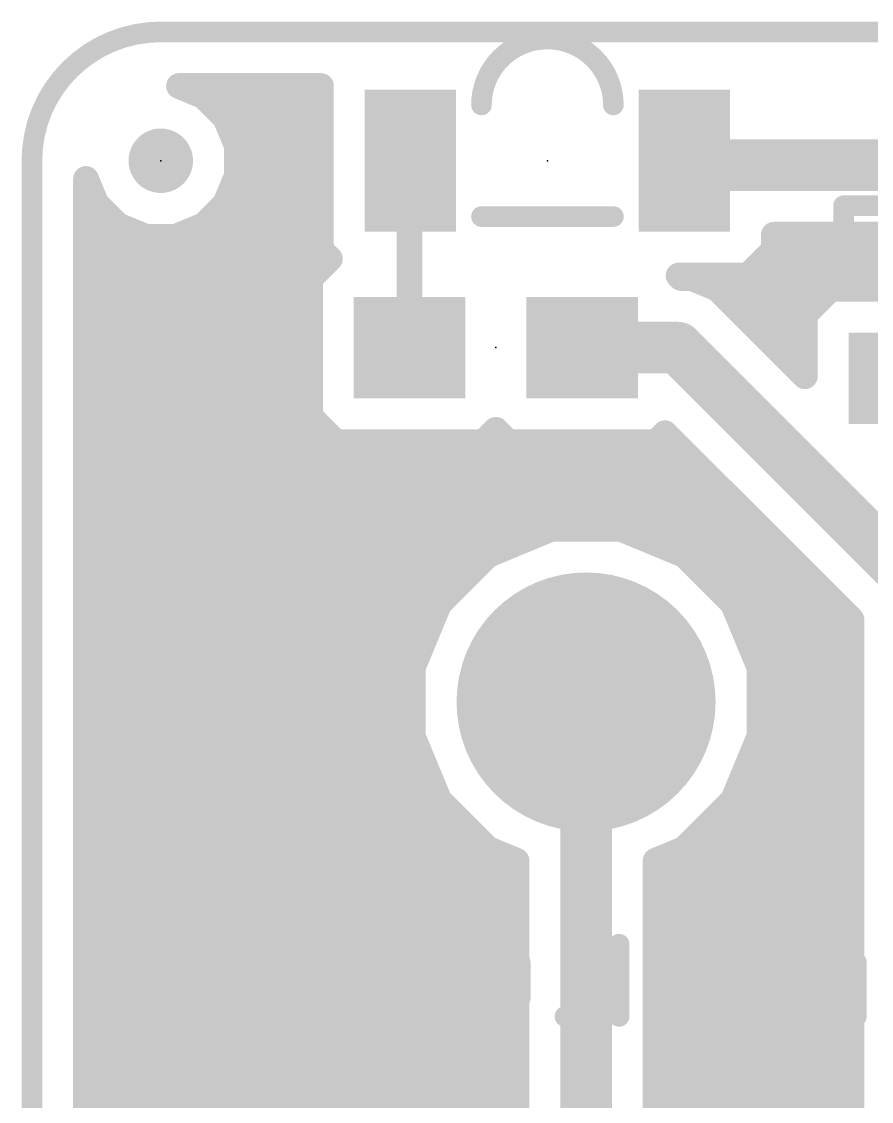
# Model space of a CAD drawing. Extents: x -16.5 to 33.1, y -17.8 to 72.5.
# Drawn here: x -0.1 to 8.27, y 46.61 to 57.25 of the extents above; entities that cross this region are included whole.
import ezdxf

# ---------------------------------------------------------------- set-up
doc = ezdxf.new("R2010")
doc.units = 0
for name, color, linetype in [('1', 22, 'CONTINUOUS'), ('17', 82, 'CONTINUOUS'), ('20', 7, 'CONTINUOUS'), ('21', 7, 'CONTINUOUS'), ('23', 7, 'CONTINUOUS')]:
    doc.layers.add(name, color=color, linetype=linetype)

# ---------------------------------------------------------------- blocks, each defined once
blk = doc.blocks.new('ROUNDP')
at = {"const_width": 0.5}
blk.add_lwpolyline([(0, -0.25, 1), (0, 0.25, 1), (0, -0.25)], format="xyb", dxfattribs=at)
blk = doc.blocks.new('RECT')
blk.add_solid([(-0.5, -0.5), (0.5, -0.5), (-0.5, 0.5), (0.5, 0.5)])
blk = doc.blocks.new('PIE')
at = {"const_width": 0.5}
blk.add_lwpolyline([(0, -0.25, 1), (0, 0.25, 1), (0, -0.25)], format="xyb", dxfattribs=at)

msp = doc.modelspace()

# ---------------------------------------------------------------- linework, layer by layer
at = {"layer": '1'}
for points, const_width in [([(1.6944, 56.5152), (1.4497, 56.6166)], 0.254), ([(1.4497, 56.6166), (2.8482, 56.6166)], 0.254), ([(2.8482, 56.6166), (2.8482, 55.0011)], 0.254), ([(1.9052, 56.3044), (1.6944, 56.5152)], 0.254), ([(1.8217, 56.388), (2.8482, 56.388)], 0.254), ([(2.0193, 56.029), (1.9052, 56.3044)], 0.254), ([(1.9758, 56.134), (2.8482, 56.134)], 0.254), ([(2.0193, 55.731), (2.0193, 56.029)], 0.254), ([(6.43, 55.88), (6.43, 55.837)], 0.508), ([(6.43, 55.837), (9.398, 55.837)], 0.508), ([(2.0193, 55.88), (2.8482, 55.88)], 0.254), ([(3.722, 55.872), (3.73, 55.88)], 0.254), ([(3.722, 54.0385), (3.722, 55.872)], 0.254), ([(0.5334, 42.6818), (0.5334, 55.7003)], 0.254), ([(0.5334, 55.7003), (0.6348, 55.4556)], 0.254), ([(1.9052, 55.4556), (2.0193, 55.731)], 0.254), ([(0.5334, 55.626), (0.5642, 55.626)], 0.254), ([(1.9758, 55.626), (2.8482, 55.626)], 0.254), ([(0.6348, 55.4556), (0.8456, 55.2448)], 0.254), ([(1.6944, 55.2448), (1.9052, 55.4556)], 0.254), ([(0.5334, 55.372), (0.7183, 55.372)], 0.254), ([(1.8217, 55.372), (2.8482, 55.372)], 0.254), ([(0.8456, 55.2448), (1.121, 55.1307)], 0.254), ([(1.419, 55.1307), (1.6944, 55.2448)], 0.254), ([(0.5334, 55.118), (2.8482, 55.118)], 0.254), ([(1.121, 55.1307), (1.419, 55.1307)], 0.254), ([(7.3118, 55.0011), (7.3118, 55.1512)], 0.254), ([(7.3118, 55.1512), (8.6231, 55.1512)], 0.254), ([(7.3118, 55.118), (8.6563, 55.118)], 0.254), ([(2.9361, 54.9132), (2.7402, 54.7174)], 0.254), ([(2.8482, 55.0011), (2.9361, 54.9132)], 0.254), ([(7.0589, 54.7482), (7.3118, 55.0011)], 0.254), ([(0.5334, 54.864), (2.8868, 54.864)], 0.254), ([(7.1747, 54.864), (10.7442, 54.864)], 0.254), ([(2.7402, 54.7174), (2.7402, 53.3596)], 0.254), ([(6.3969, 54.7243), (6.373, 54.7482)], 0.254), ([(6.373, 54.7482), (7.0589, 54.7482)], 0.254), ([(6.501, 54.7243), (6.3969, 54.7243)], 0.254), ([(6.7531, 54.6199), (6.501, 54.7243)], 0.254), ([(0.5334, 54.61), (2.7402, 54.61)], 0.254), ([(6.946, 54.427), (6.7531, 54.6199)], 0.254), ([(6.7629, 54.61), (7.8603, 54.61)], 0.254), ([(7.8691, 54.6188), (7.6162, 54.3659)], 0.254), ([(9.0269, 54.6188), (7.8691, 54.6188)], 0.254), ([(7.6162, 53.7567), (6.946, 54.427)], 0.254), ([(6.946, 54.427), (6.946, 54.427)], 0.254), ([(7.6162, 54.3659), (7.6162, 53.7567)], 0.254), ([(0.5334, 54.356), (2.7402, 54.356)], 0.254), ([(7.0169, 54.356), (7.6162, 54.356)], 0.254), ([(6.3646, 54.0385), (5.422, 54.0385)], 0.508), ([(6.3646, 54.0385), (8.763, 51.6401)], 0.508), ([(0.5334, 54.102), (2.7402, 54.102)], 0.254), ([(7.2709, 54.102), (7.6162, 54.102)], 0.254), ([(0.5334, 53.848), (2.7402, 53.848)], 0.254), ([(7.5249, 53.848), (7.6162, 53.848)], 0.254), ([(0.5334, 53.594), (2.7402, 53.594)], 0.254), ([(0.5334, 53.34), (2.7598, 53.34)], 0.254), ([(2.7402, 53.3596), (2.9931, 53.1067)], 0.254), ([(4.4509, 53.1067), (4.572, 53.2278)], 0.254), ([(4.572, 53.2278), (4.6931, 53.1067)], 0.254), ([(6.1509, 53.1067), (6.2387, 53.1945)], 0.254), ([(6.2387, 53.1945), (8.0772, 51.356)], 0.254), ([(2.9931, 53.1067), (4.4509, 53.1067)], 0.254), ([(4.6931, 53.1067), (6.1509, 53.1067)], 0.254), ([(0.5334, 53.086), (6.3472, 53.086)], 0.254), ([(0.5334, 52.832), (6.6012, 52.832)], 0.254), ([(0.5334, 52.578), (6.8552, 52.578)], 0.254), ([(0.5334, 52.324), (7.1092, 52.324)], 0.254), ([(5.1212, 52.2541), (4.4934, 51.9941)], 0.254), ([(5.8008, 52.2541), (5.1212, 52.2541)], 0.254), ([(6.4286, 51.9941), (5.8008, 52.2541)], 0.254), ([(0.5334, 52.07), (4.6767, 52.07)], 0.254), ([(6.2453, 52.07), (7.3632, 52.07)], 0.254), ([(4.4934, 51.9941), (4.0129, 51.5136)], 0.254), ([(6.9091, 51.5136), (6.4286, 51.9941)], 0.254), ([(0.5334, 51.816), (4.3153, 51.816)], 0.254), ([(6.6067, 51.816), (7.6172, 51.816)], 0.254), ([(0.5334, 51.562), (4.0613, 51.562)], 0.254), ([(4.0129, 51.5136), (3.7529, 50.8858)], 0.254), ([(6.8607, 51.562), (7.8712, 51.562)], 0.254), ([(7.1691, 50.8858), (6.9091, 51.5136)], 0.254), ([(0.5334, 51.308), (3.9277, 51.308)], 0.254), ([(6.9943, 51.308), (8.0772, 51.308)], 0.254), ([(8.0772, 51.356), (8.0772, 41.2021)], 0.254), ([(0.5334, 51.054), (3.8225, 51.054)], 0.254), ([(7.0995, 51.054), (8.0772, 51.054)], 0.254), ([(3.7529, 50.8858), (3.7529, 50.2062)], 0.254), ([(7.1691, 50.2062), (7.1691, 50.8858)], 0.254), ([(0.5334, 50.8), (3.7529, 50.8)], 0.254), ([(7.1691, 50.8), (8.0772, 50.8)], 0.254), ([(5.461, 50.546), (5.461, 38.2929)], 0.508), ([(0.5334, 50.546), (3.7529, 50.546)], 0.254), ([(7.1691, 50.546), (8.0772, 50.546)], 0.254), ([(0.5334, 50.292), (3.7529, 50.292)], 0.254), ([(7.1691, 50.292), (8.0772, 50.292)], 0.254), ([(3.7529, 50.2062), (4.0129, 49.5784)], 0.254), ([(6.9091, 49.5784), (7.1691, 50.2062)], 0.254), ([(0.5334, 50.038), (3.8225, 50.038)], 0.254), ([(7.0995, 50.038), (8.0772, 50.038)], 0.254), ([(0.5334, 49.784), (3.9277, 49.784)], 0.254), ([(6.9943, 49.784), (8.0772, 49.784)], 0.254), ([(4.0129, 49.5784), (4.4934, 49.0979)], 0.254), ([(6.4286, 49.0979), (6.9091, 49.5784)], 0.254), ([(0.5334, 49.53), (4.0613, 49.53)], 0.254), ([(6.8607, 49.53), (8.0772, 49.53)], 0.254), ([(0.5334, 49.276), (4.3153, 49.276)], 0.254), ([(6.6067, 49.276), (8.0772, 49.276)], 0.254), ([(4.4934, 49.0979), (4.7752, 48.9812)], 0.254), ([(6.1468, 48.9812), (6.4286, 49.0979)], 0.254), ([(0.5334, 49.022), (4.6766, 49.022)], 0.254), ([(4.7752, 48.9812), (4.7752, 44.4908)], 0.254), ([(6.1468, 44.4908), (6.1468, 48.9812)], 0.254), ([(6.2453, 49.022), (8.0772, 49.022)], 0.254), ([(0.5334, 48.768), (4.7752, 48.768)], 0.254), ([(6.1468, 48.768), (8.0772, 48.768)], 0.254), ([(0.5334, 48.514), (4.7752, 48.514)], 0.254), ([(6.1468, 48.514), (8.0772, 48.514)], 0.254), ([(0.5334, 48.26), (4.7752, 48.26)], 0.254), ([(6.1468, 48.26), (8.0772, 48.26)], 0.254), ([(0.5334, 48.006), (4.7752, 48.006)], 0.254), ([(6.1468, 48.006), (8.0772, 48.006)], 0.254), ([(0.5334, 47.752), (4.7752, 47.752)], 0.254), ([(6.1468, 47.752), (8.0772, 47.752)], 0.254), ([(0.5334, 47.498), (4.7752, 47.498)], 0.254), ([(6.1468, 47.498), (8.0772, 47.498)], 0.254), ([(0.5334, 47.244), (4.7752, 47.244)], 0.254), ([(6.1468, 47.244), (8.0772, 47.244)], 0.254), ([(0.5334, 46.99), (4.7752, 46.99)], 0.254), ([(6.1468, 46.99), (8.0772, 46.99)], 0.254), ([(0.5334, 46.736), (4.7752, 46.736)], 0.254), ([(6.1468, 46.736), (8.0772, 46.736)], 0.254), ([(0.5334, 46.482), (4.7752, 46.482)], 0.254), ([(6.1468, 46.482), (8.0772, 46.482)], 0.254)]:
    msp.add_lwpolyline(points, dxfattribs=dict(at, const_width=const_width))
for points, const_width in [([(1.474, 56.6753, 1), (1.4254, 56.5579)], 0.127), ([(1.4497, 56.6801, 1), (1.4497, 56.5531)], 0.127), ([(2.9117, 56.6166, 1), (2.7847, 56.6166)], 0.127), ([(2.8482, 56.5531, 1), (2.8482, 56.6801)], 0.127), ([(1.7393, 56.5601, 1), (1.6495, 56.4703)], 0.127), ([(1.6701, 56.4566, 1), (1.7187, 56.5739)], 0.127), ([(1.8217, 56.4515, 1), (1.8217, 56.3245)], 0.127), ([(2.8482, 56.3245, 1), (2.8482, 56.4515)], 0.127), ([(1.9639, 56.3287, 1), (1.8466, 56.2801)], 0.127), ([(1.8603, 56.2595, 1), (1.9501, 56.3493)], 0.127), ([(1.9758, 56.1975, 1), (1.9758, 56.0705)], 0.127), ([(2.8482, 56.0705, 1), (2.8482, 56.1975)], 0.127), ([(2.0828, 56.029, 1), (1.9558, 56.029)], 0.127), ([(1.9606, 56.0047, 1), (2.078, 56.0533)], 0.127), ([(6.557, 55.88, 1), (6.303, 55.88)], 0.254), ([(6.43, 55.964, 1), (6.43, 55.71)], 0.254), ([(2.0193, 55.9435, 1), (2.0193, 55.8165)], 0.127), ([(2.8482, 55.8165, 1), (2.8482, 55.9435)], 0.127), ([(3.7855, 55.872, 1), (3.6585, 55.872)], 0.127), ([(3.6771, 55.9169, 1), (3.7669, 55.8271)], 0.127), ([(3.7749, 55.8351, 1), (3.6851, 55.9249)], 0.127), ([(6.303, 55.837, 1), (6.557, 55.837)], 0.254), ([(0.5969, 55.7003, 1), (0.4699, 55.7003)], 0.127), ([(0.5921, 55.7246, 1), (0.4747, 55.676)], 0.127), ([(1.9558, 55.731, 1), (2.0828, 55.731)], 0.127), ([(2.078, 55.7067, 1), (1.9606, 55.7553)], 0.127), ([(0.5334, 55.6895, 1), (0.5334, 55.5625)], 0.127), ([(0.5642, 55.5625, 1), (0.5642, 55.6895)], 0.127), ([(1.9758, 55.6895, 1), (1.9758, 55.5625)], 0.127), ([(2.8482, 55.5625, 1), (2.8482, 55.6895)], 0.127), ([(0.6797, 55.5005, 1), (0.5899, 55.4107)], 0.127), ([(1.9501, 55.4107, 1), (1.8603, 55.5005)], 0.127), ([(0.5334, 55.4355, 1), (0.5334, 55.3085)], 0.127), ([(0.5761, 55.4313, 1), (0.6934, 55.4799)], 0.127), ([(0.7183, 55.3085, 1), (0.7183, 55.4355)], 0.127), ([(1.8217, 55.4355, 1), (1.8217, 55.3085)], 0.127), ([(1.8466, 55.4799, 1), (1.9639, 55.4313)], 0.127), ([(2.8482, 55.3085, 1), (2.8482, 55.4355)], 0.127), ([(0.8699, 55.3034, 1), (0.8213, 55.1861)], 0.127), ([(0.8007, 55.1999, 1), (0.8905, 55.2897)], 0.127), ([(1.6495, 55.2897, 1), (1.7393, 55.1999)], 0.127), ([(1.7187, 55.1861, 1), (1.6701, 55.3034)], 0.127), ([(0.5334, 55.1815, 1), (0.5334, 55.0545)], 0.127), ([(1.121, 55.1942, 1), (1.121, 55.0672)], 0.127), ([(1.0967, 55.072, 1), (1.1453, 55.1894)], 0.127), ([(1.3947, 55.1894, 1), (1.4433, 55.072)], 0.127), ([(1.419, 55.0672, 1), (1.419, 55.1942)], 0.127), ([(2.8482, 55.0545, 1), (2.8482, 55.1815)], 0.127), ([(7.3753, 55.1512, 1), (7.2483, 55.1512)], 0.127), ([(7.3118, 55.2147, 1), (7.3118, 55.0877)], 0.127), ([(7.3118, 55.1815, 1), (7.3118, 55.0545)], 0.127), ([(2.8931, 55.046, 1), (2.8033, 54.9562)], 0.127), ([(2.7847, 55.0011, 1), (2.9117, 55.0011)], 0.127), ([(2.981, 54.8683, 1), (2.8912, 54.9581)], 0.127), ([(7.2483, 55.0011, 1), (7.3753, 55.0011)], 0.127), ([(7.3567, 54.9562, 1), (7.2669, 55.046)], 0.127), ([(0.5334, 54.9275, 1), (0.5334, 54.8005)], 0.127), ([(2.8868, 54.8005, 1), (2.8868, 54.9275)], 0.127), ([(2.8912, 54.8683, 1), (2.981, 54.9581)], 0.127), ([(7.1747, 54.9275, 1), (7.1747, 54.8005)], 0.127), ([(2.8037, 54.7174, 1), (2.6767, 54.7174)], 0.127), ([(2.6953, 54.7623, 1), (2.7851, 54.6725)], 0.127), ([(6.4179, 54.7931, 1), (6.328, 54.7033)], 0.127), ([(6.373, 54.8117, 1), (6.373, 54.6847)], 0.127), ([(6.3969, 54.7878, 1), (6.3969, 54.6608)], 0.127), ([(6.352, 54.6794, 1), (6.4418, 54.7692)], 0.127), ([(6.5253, 54.783, 1), (6.4767, 54.6656)], 0.127), ([(6.501, 54.6608, 1), (6.501, 54.7878)], 0.127), ([(7.014, 54.7931, 1), (7.1038, 54.7033)], 0.127), ([(7.0589, 54.6847, 1), (7.0589, 54.8117)], 0.127), ([(0.5334, 54.6735, 1), (0.5334, 54.5465)], 0.127), ([(2.7402, 54.5465, 1), (2.7402, 54.6735)], 0.127), ([(6.798, 54.6648, 1), (6.7082, 54.575)], 0.127), ([(6.7629, 54.6735, 1), (6.7629, 54.5465)], 0.127), ([(6.7288, 54.5612, 1), (6.7774, 54.6786)], 0.127), ([(7.8691, 54.6823, 1), (7.8691, 54.5553)], 0.127), ([(7.914, 54.5739, 1), (7.8242, 54.6637)], 0.127), ([(7.8603, 54.5465, 1), (7.8603, 54.6735)], 0.127), ([(6.9909, 54.4719, 1), (6.9011, 54.3821)], 0.127), ([(7.0095, 54.427, 1), (6.8825, 54.427)], 0.127), ([(6.8825, 54.427, 1), (7.0095, 54.427)], 0.127), ([(6.9011, 54.3821, 1), (6.9909, 54.4719)], 0.127), ([(7.6797, 54.3659, 1), (7.5527, 54.3659)], 0.127), ([(0.5334, 54.4195, 1), (0.5334, 54.2925)], 0.127), ([(2.7402, 54.2925, 1), (2.7402, 54.4195)], 0.127), ([(7.0169, 54.4195, 1), (7.0169, 54.2925)], 0.127), ([(7.5713, 54.4108, 1), (7.6611, 54.321)], 0.127), ([(7.6162, 54.2925, 1), (7.6162, 54.4195)], 0.127), ([(5.422, 54.1655, 1), (5.422, 53.9115)], 0.254), ([(6.4544, 54.1283, 1), (6.2748, 53.9487)], 0.254), ([(6.3646, 53.9115, 1), (6.3646, 54.1655)], 0.254), ([(0.5334, 54.1655, 1), (0.5334, 54.0385)], 0.127), ([(2.7402, 54.0385, 1), (2.7402, 54.1655)], 0.127), ([(7.2709, 54.1655, 1), (7.2709, 54.0385)], 0.127), ([(7.6162, 54.0385, 1), (7.6162, 54.1655)], 0.127), ([(3.6585, 54.0385, 1), (3.7855, 54.0385)], 0.127), ([(0.5334, 53.9115, 1), (0.5334, 53.7845)], 0.127), ([(2.7402, 53.7845, 1), (2.7402, 53.9115)], 0.127), ([(7.5249, 53.9115, 1), (7.5249, 53.7845)], 0.127), ([(7.6162, 53.7845, 1), (7.6162, 53.9115)], 0.127), ([(7.5713, 53.7118, 1), (7.6611, 53.8016)], 0.127), ([(7.5527, 53.7567, 1), (7.6797, 53.7567)], 0.127), ([(0.5334, 53.6575, 1), (0.5334, 53.5305)], 0.127), ([(2.7402, 53.5305, 1), (2.7402, 53.6575)], 0.127), ([(0.5334, 53.4035, 1), (0.5334, 53.2765)], 0.127), ([(2.7851, 53.4045, 1), (2.6953, 53.3147)], 0.127), ([(2.7598, 53.2765, 1), (2.7598, 53.4035)], 0.127), ([(2.6767, 53.3596, 1), (2.8037, 53.3596)], 0.127), ([(4.6169, 53.2727, 1), (4.5271, 53.1829)], 0.127), ([(4.6169, 53.1829, 1), (4.5271, 53.2727)], 0.127), ([(6.2836, 53.2394, 1), (6.1938, 53.1496)], 0.127), ([(6.2836, 53.1496, 1), (6.1938, 53.2394)], 0.127), ([(2.9931, 53.1702, 1), (2.9931, 53.0432)], 0.127), ([(2.9482, 53.0618, 1), (3.038, 53.1516)], 0.127), ([(4.406, 53.1516, 1), (4.4958, 53.0618)], 0.127), ([(4.4509, 53.0432, 1), (4.4509, 53.1702)], 0.127), ([(4.6931, 53.1702, 1), (4.6931, 53.0432)], 0.127), ([(4.6482, 53.0618, 1), (4.738, 53.1516)], 0.127), ([(6.106, 53.1516, 1), (6.1958, 53.0618)], 0.127), ([(6.1509, 53.0432, 1), (6.1509, 53.1702)], 0.127), ([(0.5334, 53.1495, 1), (0.5334, 53.0225)], 0.127), ([(6.3472, 53.0225, 1), (6.3472, 53.1495)], 0.127), ([(0.5334, 52.8955, 1), (0.5334, 52.7685)], 0.127), ([(6.6012, 52.7685, 1), (6.6012, 52.8955)], 0.127), ([(0.5334, 52.6415, 1), (0.5334, 52.5145)], 0.127), ([(6.8552, 52.5145, 1), (6.8552, 52.6415)], 0.127), ([(0.5334, 52.3875, 1), (0.5334, 52.2605)], 0.127), ([(5.1212, 52.3176, 1), (5.1212, 52.1906)], 0.127), ([(5.1455, 52.1955, 1), (5.0969, 52.3128)], 0.127), ([(5.8251, 52.3128, 1), (5.7765, 52.1955)], 0.127), ([(5.8008, 52.1906, 1), (5.8008, 52.3176)], 0.127), ([(7.1092, 52.2605, 1), (7.1092, 52.3875)], 0.127), ([(0.5334, 52.1335, 1), (0.5334, 52.0065)], 0.127), ([(4.6767, 52.0065, 1), (4.6767, 52.1335)], 0.127), ([(6.2453, 52.1335, 1), (6.2453, 52.0065)], 0.127), ([(7.3632, 52.0065, 1), (7.3632, 52.1335)], 0.127), ([(4.4691, 52.0528, 1), (4.5177, 51.9354)], 0.127), ([(4.5383, 51.9492, 1), (4.4485, 52.039)], 0.127), ([(6.4735, 52.039, 1), (6.3837, 51.9492)], 0.127), ([(6.4043, 51.9354, 1), (6.4529, 52.0528)], 0.127), ([(0.5334, 51.8795, 1), (0.5334, 51.7525)], 0.127), ([(4.3153, 51.7525, 1), (4.3153, 51.8795)], 0.127), ([(6.6067, 51.8795, 1), (6.6067, 51.7525)], 0.127), ([(7.6172, 51.7525, 1), (7.6172, 51.8795)], 0.127), ([(0.5334, 51.6255, 1), (0.5334, 51.4985)], 0.127), ([(3.968, 51.5585, 1), (4.0578, 51.4687)], 0.127), ([(4.0716, 51.4893, 1), (3.9542, 51.5379)], 0.127), ([(4.0613, 51.4985, 1), (4.0613, 51.6255)], 0.127), ([(6.8607, 51.6255, 1), (6.8607, 51.4985)], 0.127), ([(6.9678, 51.5379, 1), (6.8504, 51.4893)], 0.127), ([(6.8642, 51.4687, 1), (6.954, 51.5585)], 0.127), ([(7.8712, 51.4985, 1), (7.8712, 51.6255)], 0.127), ([(0.5334, 51.3715, 1), (0.5334, 51.2445)], 0.127), ([(3.9277, 51.2445, 1), (3.9277, 51.3715)], 0.127), ([(6.9943, 51.3715, 1), (6.9943, 51.2445)], 0.127), ([(8.1407, 51.356, 1), (8.0137, 51.356)], 0.127), ([(8.0323, 51.3111, 1), (8.1221, 51.4009)], 0.127), ([(8.0772, 51.2445, 1), (8.0772, 51.3715)], 0.127), ([(0.5334, 51.1175, 1), (0.5334, 50.9905)], 0.127), ([(3.8225, 50.9905, 1), (3.8225, 51.1175)], 0.127), ([(7.0995, 51.1175, 1), (7.0995, 50.9905)], 0.127), ([(8.0772, 50.9905, 1), (8.0772, 51.1175)], 0.127), ([(3.8163, 50.8858, 1), (3.6894, 50.8858)], 0.127), ([(7.2326, 50.8858, 1), (7.1056, 50.8858)], 0.127), ([(0.5334, 50.8635, 1), (0.5334, 50.7365)], 0.127), ([(3.6942, 50.9101, 1), (3.8115, 50.8615)], 0.127), ([(3.7529, 50.7365, 1), (3.7529, 50.8635)], 0.127), ([(7.1691, 50.8635, 1), (7.1691, 50.7365)], 0.127), ([(7.1105, 50.8615, 1), (7.2278, 50.9101)], 0.127), ([(8.0772, 50.7365, 1), (8.0772, 50.8635)], 0.127), ([(5.588, 50.546, 1), (5.334, 50.546)], 0.254), ([(0.5334, 50.6095, 1), (0.5334, 50.4825)], 0.127), ([(3.7529, 50.4825, 1), (3.7529, 50.6095)], 0.127), ([(7.1691, 50.6095, 1), (7.1691, 50.4825)], 0.127), ([(8.0772, 50.4825, 1), (8.0772, 50.6095)], 0.127), ([(0.5334, 50.3555, 1), (0.5334, 50.2285)], 0.127), ([(3.7529, 50.2285, 1), (3.7529, 50.3555)], 0.127), ([(7.1691, 50.3555, 1), (7.1691, 50.2285)], 0.127), ([(8.0772, 50.2285, 1), (8.0772, 50.3555)], 0.127), ([(3.8115, 50.2305, 1), (3.6942, 50.1819)], 0.127), ([(3.6894, 50.2062, 1), (3.8163, 50.2062)], 0.127), ([(7.1056, 50.2062, 1), (7.2326, 50.2062)], 0.127), ([(7.2278, 50.1819, 1), (7.1105, 50.2305)], 0.127), ([(0.5334, 50.1015, 1), (0.5334, 49.9745)], 0.127), ([(3.8225, 49.9745, 1), (3.8225, 50.1015)], 0.127), ([(7.0995, 50.1015, 1), (7.0995, 49.9745)], 0.127), ([(8.0772, 49.9745, 1), (8.0772, 50.1015)], 0.127), ([(0.5334, 49.8475, 1), (0.5334, 49.7205)], 0.127), ([(3.9277, 49.7205, 1), (3.9277, 49.8475)], 0.127), ([(6.9943, 49.8475, 1), (6.9943, 49.7205)], 0.127), ([(8.0772, 49.7205, 1), (8.0772, 49.8475)], 0.127), ([(4.0578, 49.6233, 1), (3.968, 49.5335)], 0.127), ([(6.954, 49.5335, 1), (6.8642, 49.6233)], 0.127), ([(0.5334, 49.5935, 1), (0.5334, 49.4665)], 0.127), ([(3.9542, 49.5541, 1), (4.0716, 49.6027)], 0.127), ([(4.0613, 49.4665, 1), (4.0613, 49.5935)], 0.127), ([(6.8607, 49.5935, 1), (6.8607, 49.4665)], 0.127), ([(6.8504, 49.6027, 1), (6.9678, 49.5541)], 0.127), ([(8.0772, 49.4665, 1), (8.0772, 49.5935)], 0.127), ([(0.5334, 49.3395, 1), (0.5334, 49.2125)], 0.127), ([(4.3153, 49.2125, 1), (4.3153, 49.3395)], 0.127), ([(6.6067, 49.3395, 1), (6.6067, 49.2125)], 0.127), ([(8.0772, 49.2125, 1), (8.0772, 49.3395)], 0.127), ([(4.5177, 49.1566, 1), (4.4691, 49.0392)], 0.127), ([(4.4485, 49.053, 1), (4.5383, 49.1428)], 0.127), ([(6.3837, 49.1428, 1), (6.4735, 49.053)], 0.127), ([(6.4529, 49.0392, 1), (6.4043, 49.1566)], 0.127), ([(0.5334, 49.0855, 1), (0.5334, 48.9585)], 0.127), ([(4.6766, 48.9585, 1), (4.6766, 49.0855)], 0.127), ([(4.8387, 48.9812, 1), (4.7117, 48.9812)], 0.127), ([(4.7509, 48.9225, 1), (4.7995, 49.0398)], 0.127), ([(6.2103, 48.9812, 1), (6.0833, 48.9812)], 0.127), ([(6.1225, 49.0398, 1), (6.1711, 48.9225)], 0.127), ([(6.2453, 49.0855, 1), (6.2453, 48.9585)], 0.127), ([(8.0772, 48.9585, 1), (8.0772, 49.0855)], 0.127), ([(0.5334, 48.8315, 1), (0.5334, 48.7045)], 0.127), ([(4.7752, 48.7045, 1), (4.7752, 48.8315)], 0.127), ([(6.1468, 48.8315, 1), (6.1468, 48.7045)], 0.127), ([(8.0772, 48.7045, 1), (8.0772, 48.8315)], 0.127), ([(0.5334, 48.5775, 1), (0.5334, 48.4505)], 0.127), ([(4.7752, 48.4505, 1), (4.7752, 48.5775)], 0.127), ([(6.1468, 48.5775, 1), (6.1468, 48.4505)], 0.127), ([(8.0772, 48.4505, 1), (8.0772, 48.5775)], 0.127), ([(0.5334, 48.3235, 1), (0.5334, 48.1965)], 0.127), ([(4.7752, 48.1965, 1), (4.7752, 48.3235)], 0.127), ([(6.1468, 48.3235, 1), (6.1468, 48.1965)], 0.127), ([(8.0772, 48.1965, 1), (8.0772, 48.3235)], 0.127), ([(0.5334, 48.0695, 1), (0.5334, 47.9425)], 0.127), ([(4.7752, 47.9425, 1), (4.7752, 48.0695)], 0.127), ([(6.1468, 48.0695, 1), (6.1468, 47.9425)], 0.127), ([(8.0772, 47.9425, 1), (8.0772, 48.0695)], 0.127), ([(0.5334, 47.8155, 1), (0.5334, 47.6885)], 0.127), ([(4.7752, 47.6885, 1), (4.7752, 47.8155)], 0.127), ([(6.1468, 47.8155, 1), (6.1468, 47.6885)], 0.127), ([(8.0772, 47.6885, 1), (8.0772, 47.8155)], 0.127), ([(0.5334, 47.5615, 1), (0.5334, 47.4345)], 0.127), ([(4.7752, 47.4345, 1), (4.7752, 47.5615)], 0.127), ([(6.1468, 47.5615, 1), (6.1468, 47.4345)], 0.127), ([(8.0772, 47.4345, 1), (8.0772, 47.5615)], 0.127), ([(0.5334, 47.3075, 1), (0.5334, 47.1805)], 0.127), ([(4.7752, 47.1805, 1), (4.7752, 47.3075)], 0.127), ([(6.1468, 47.3075, 1), (6.1468, 47.1805)], 0.127), ([(8.0772, 47.1805, 1), (8.0772, 47.3075)], 0.127), ([(0.5334, 47.0535, 1), (0.5334, 46.9265)], 0.127), ([(4.7752, 46.9265, 1), (4.7752, 47.0535)], 0.127), ([(6.1468, 47.0535, 1), (6.1468, 46.9265)], 0.127), ([(8.0772, 46.9265, 1), (8.0772, 47.0535)], 0.127), ([(0.5334, 46.7995, 1), (0.5334, 46.6725)], 0.127), ([(4.7752, 46.6725, 1), (4.7752, 46.7995)], 0.127), ([(6.1468, 46.7995, 1), (6.1468, 46.6725)], 0.127), ([(8.0772, 46.6725, 1), (8.0772, 46.7995)], 0.127), ([(0.5334, 46.5455, 1), (0.5334, 46.4185)], 0.127), ([(4.7752, 46.4185, 1), (4.7752, 46.5455)], 0.127), ([(6.1468, 46.5455, 1), (6.1468, 46.4185)], 0.127), ([(8.0772, 46.4185, 1), (8.0772, 46.5455)], 0.127)]:
    msp.add_lwpolyline(points, format="xyb", dxfattribs=dict(at, const_width=const_width))
at = {"layer": '20'}
for points, const_width in [([(1.27, 57.15, 0.4142), (0, 55.88)], 0.2032), ([(1.27, 57.2008, 1), (1.27, 57.0992)], 0.1016), ([(1.27, 57.0992, 1), (1.27, 57.2008)], 0.1016), ([(0.0508, 55.88, 1), (-0.0508, 55.88)], 0.1016), ([(-0.0508, 55.88, 1), (0.0508, 55.88)], 0.1016)]:
    msp.add_lwpolyline(points, format="xyb", dxfattribs=dict(at, const_width=const_width))
at = {"layer": '20', "const_width": 0.2032}
for points in [[(1.27, 57.15), (9.144, 57.15)], [(0, 55.88), (0, 1.27)]]:
    msp.add_lwpolyline(points, dxfattribs=at)
at = {"layer": '21'}
for points, const_width in [([(5.73, 56.43, 1), (4.43, 56.43)], 0.2032), ([(4.3792, 56.43, 1), (4.4808, 56.43)], 0.1016), ([(5.6792, 56.43, 1), (5.7808, 56.43)], 0.1016), ([(7.998, 55.4878, 1), (7.998, 55.3862)], 0.1016), ([(8.0488, 55.437, 1), (7.9472, 55.437)], 0.1016), ([(4.43, 55.3808, 1), (4.43, 55.2792)], 0.1016), ([(5.73, 55.2792, 1), (5.73, 55.3808)], 0.1016), ([(7.9472, 54.637, 1), (8.0488, 54.637)], 0.1016), ([(3.5154, 48.1584, 1), (3.4138, 48.1584)], 0.1016), ([(3.4646, 48.2092, 1), (3.4646, 48.1076)], 0.1016), ([(3.6933, 48.1584, 1), (3.5917, 48.1584)], 0.1016), ([(3.6425, 48.1076, 1), (3.6425, 48.2092)], 0.1016), ([(4.2781, 48.2092, 1), (4.2781, 48.1076)], 0.1016), ([(4.6699, 48.1943, 1), (4.598, 48.1225)], 0.1016), ([(4.634, 48.1076, 1), (4.634, 48.2092)], 0.1016), ([(5.8372, 48.1584, 1), (5.7356, 48.1584)], 0.1016), ([(6.2948, 48.1584, 1), (6.1932, 48.1584)], 0.1016), ([(6.244, 48.2092, 1), (6.244, 48.1076)], 0.1016), ([(6.8138, 48.1943, 1), (6.7419, 48.1225)], 0.1016), ([(6.7779, 48.1076, 1), (6.7779, 48.2092)], 0.1016), ([(7.6273, 48.1943, 1), (7.5554, 48.1225)], 0.1016), ([(7.6273, 48.1225, 1), (7.5554, 48.1943)], 0.1016), ([(7.9832, 48.1943, 1), (7.9113, 48.1225)], 0.1016), ([(7.9832, 48.1225, 1), (7.9113, 48.1943)], 0.1016), ([(3.4646, 48.0313, 1), (3.4646, 47.9297)], 0.1016), ([(3.4138, 47.9805, 1), (3.5154, 47.9805)], 0.1016), ([(3.5917, 47.9805, 1), (3.6933, 47.9805)], 0.1016), ([(3.6425, 47.9297, 1), (3.6425, 48.0313)], 0.1016), ([(4.8627, 47.9805, 1), (4.7611, 47.9805)], 0.1016), ([(4.776, 47.9445, 1), (4.8478, 48.0164)], 0.1016), ([(6.9917, 47.9445, 1), (6.9199, 48.0164)], 0.1016), ([(6.9199, 47.9445, 1), (6.9917, 48.0164)], 0.1016), ([(7.4642, 47.9805, 1), (7.3626, 47.9805)], 0.1016), ([(7.3775, 48.0164, 1), (7.4493, 47.9445)], 0.1016), ([(7.7334, 48.0164, 1), (7.8052, 47.9445)], 0.1016), ([(7.7334, 47.9445, 1), (7.8052, 48.0164)], 0.1016), ([(8.176, 47.9805, 1), (8.0744, 47.9805)], 0.1016), ([(8.0893, 47.9445, 1), (8.1611, 48.0164)], 0.1016), ([(4.1509, 47.8025, 1), (4.0493, 47.8025)], 0.1016), ([(4.1001, 47.8533, 1), (4.1001, 47.7517)], 0.1016), ([(4.8119, 47.7517, 1), (4.8119, 47.8533)], 0.1016), ([(5.8223, 47.7666, 1), (5.7505, 47.8384)], 0.1016), ([(6.244, 47.8533, 1), (6.244, 47.7517)], 0.1016), ([(6.7779, 47.7517, 1), (6.7779, 47.8533)], 0.1016), ([(6.7419, 47.8384, 1), (6.8138, 47.7666)], 0.1016), ([(4.136, 47.6605, 1), (4.0642, 47.5886)], 0.1016), ([(4.8478, 47.5886, 1), (4.776, 47.6605)], 0.1016), ([(6.2799, 47.6605, 1), (6.2081, 47.5886)], 0.1016), ([(4.0493, 47.6245, 1), (4.1509, 47.6245)], 0.1016), ([(4.7611, 47.6245, 1), (4.8627, 47.6245)], 0.1016), ([(6.1932, 47.6245, 1), (6.2948, 47.6245)], 0.1016), ([(4.2781, 47.4974, 1), (4.2781, 47.3958)], 0.1016), ([(4.2421, 47.4107, 1), (4.314, 47.4825)], 0.1016), ([(4.598, 47.4825, 1), (4.6699, 47.4107)], 0.1016), ([(4.634, 47.3958, 1), (4.634, 47.4974)], 0.1016), ([(5.2526, 47.4974, 1), (5.2526, 47.3958)], 0.1016), ([(5.3946, 47.4825, 1), (5.4664, 47.4107)], 0.1016), ([(5.4305, 47.3958, 1), (5.4305, 47.4974)], 0.1016), ([(5.7356, 47.4466, 1), (5.8372, 47.4466)], 0.1016), ([(6.422, 47.4974, 1), (6.422, 47.3958)], 0.1016), ([(6.386, 47.4107, 1), (6.4579, 47.4825)], 0.1016), ([(6.7779, 47.3958, 1), (6.7779, 47.4974)], 0.1016), ([(7.3626, 47.4466, 1), (7.4642, 47.4466)], 0.1016), ([(8.0744, 47.4466, 1), (8.176, 47.4466)], 0.1016)]:
    msp.add_lwpolyline(points, format="xyb", dxfattribs=dict(at, const_width=const_width))
at = {"layer": '21', "const_width": 0.2032}
for points in [[(8.598, 55.437), (7.998, 55.437)], [(7.998, 55.437), (7.998, 54.637)], [(5.73, 55.33), (4.43, 55.33)], [(3.4646, 47.9805), (3.4646, 48.1584)], [(3.4646, 48.1584), (3.6425, 48.1584)], [(3.6425, 48.1584), (3.6425, 47.9805)], [(4.2781, 48.1584), (4.634, 48.1584)], [(4.634, 48.1584), (4.8119, 47.9805)], [(5.7864, 48.1584), (5.7864, 47.4466)], [(6.244, 47.6245), (6.244, 48.1584)], [(6.244, 48.1584), (6.7779, 48.1584)], [(6.7779, 48.1584), (6.9558, 47.9805)], [(7.5914, 48.1584), (7.4134, 47.9805)], [(7.7693, 47.9805), (7.5914, 48.1584)], [(7.9473, 48.1584), (7.7693, 47.9805)], [(8.1252, 47.9805), (7.9473, 48.1584)], [(3.6425, 47.9805), (3.4646, 47.9805)], [(4.8119, 47.9805), (4.8119, 47.6245)], [(6.9558, 47.9805), (6.7779, 47.8025)], [(7.4134, 47.9805), (7.4134, 47.4466)], [(8.1252, 47.4466), (8.1252, 47.9805)], [(4.1001, 47.6245), (4.1001, 47.8025)], [(4.1001, 47.8025), (4.8119, 47.8025)], [(5.7864, 47.8025), (5.4305, 47.4466)], [(6.7779, 47.8025), (6.244, 47.8025)], [(4.2781, 47.4466), (4.1001, 47.6245)], [(4.8119, 47.6245), (4.634, 47.4466)], [(6.422, 47.4466), (6.244, 47.6245)], [(4.634, 47.4466), (4.2781, 47.4466)], [(5.4305, 47.4466), (5.2526, 47.4466)], [(6.7779, 47.4466), (6.422, 47.4466)]]:
    msp.add_lwpolyline(points, dxfattribs=at)
at = {"layer": '23'}
for p in [(1.27, 55.88), (5.08, 55.88), (4.572, 54.0385)]:
    msp.add_point(p, dxfattribs=at)

# ---------------------------------------------------------------- block references
at = {"layer": '1', "xscale": 0.9, "yscale": 1.4, "rotation": 180}
for p in [(3.73, 55.88), (6.43, 55.88)]:
    msp.add_blockref('RECT', p, dxfattribs=at)
at = {"layer": '1'}
for name, p, xscale, yscale in [('PIE', (1.27, 55.88), 0.635, 0.635), ('RECT', (8.448, 53.737), 0.8, 0.9)]:
    msp.add_blockref(name, p, dxfattribs=dict(at, xscale=xscale, yscale=yscale))
at = {"layer": '1', "xscale": 1.1}
for p in [(3.722, 54.0385), (5.422, 54.0385)]:
    msp.add_blockref('RECT', p, dxfattribs=at)
at = {"layer": '17', "xscale": 2.5527, "yscale": 2.5527, "rotation": 270}
msp.add_blockref('ROUNDP', (5.461, 50.546), dxfattribs=at)

doc.saveas('drawing.dxf')
